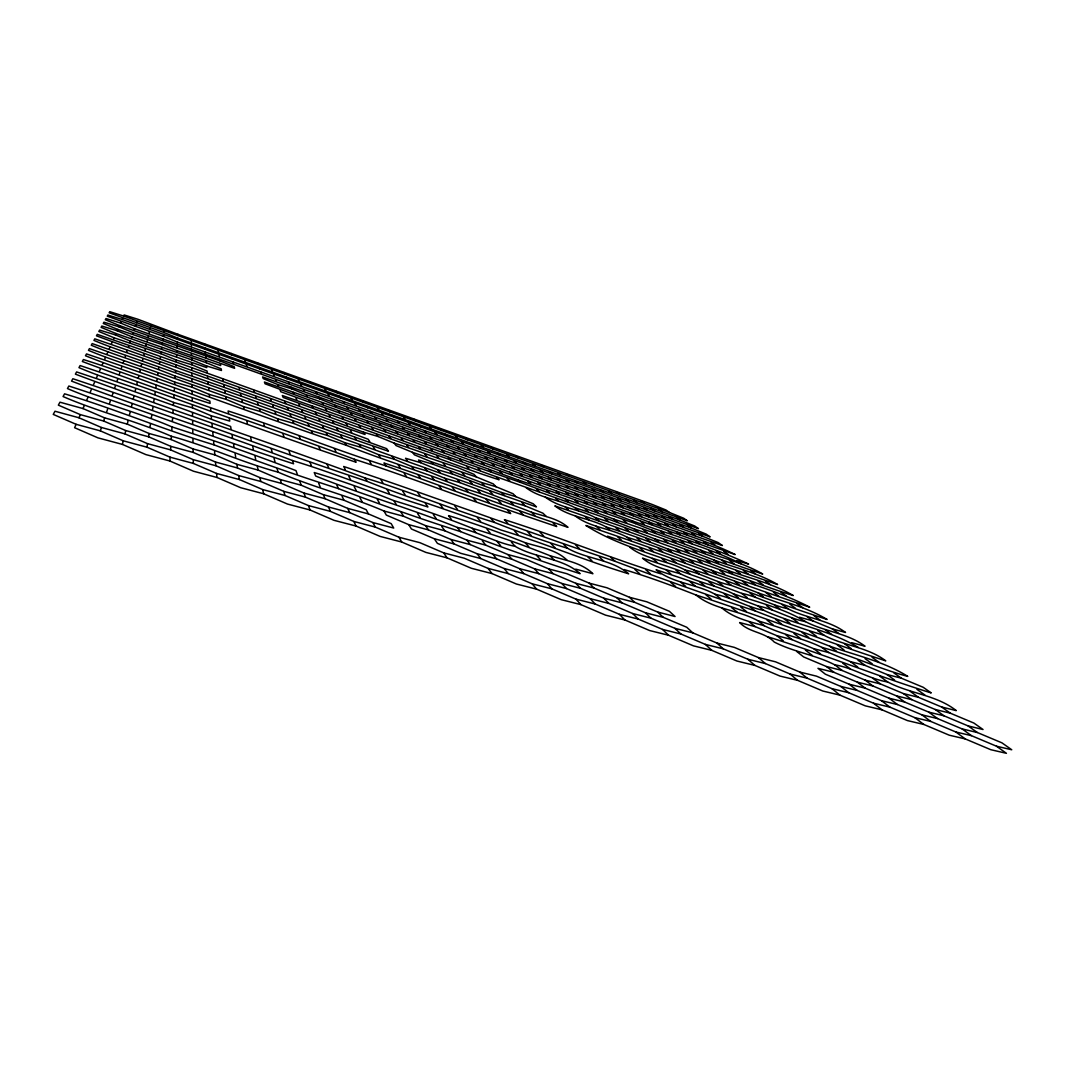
<?xml version="1.0" encoding="UTF-8"?>
<svg xmlns="http://www.w3.org/2000/svg" width="1065" height="1065" viewBox="0 0 1065 1065"><rect width="100%" height="100%" fill="white"/><g stroke="black" fill="none" stroke-linecap="round" stroke-linejoin="round"><path stroke-width="1.5" d="M170.094 457.191L193.351 463.421L216.568 473.446L239.345 479.516L262.682 489.567L284.994 495.478L308.451 505.582L330.296 511.333L353.886 521.464L375.266 527.069L398.962 537.239L419.903 542.684L443.719 552.881L464.207 558.193L488.129 568.417L508.191 573.582L532.22 583.833L551.856 588.852L575.979 599.142L595.189 604.015L619.431 614.332L638.215 619.071L662.55 629.415L680.921 634.021L705.363 644.392L723.321 648.851L747.856 659.248L765.416 663.575L790.044 674.012L807.203 678.205L831.938 688.656L848.698 692.716L873.513 703.206L889.901 707.133L914.808 717.637L930.81 721.444L955.798 731.975L971.426 735.662L996.494 746.219L1006.425 753.314L990.823 749.707L965.263 738.924L949.261 735.196L923.794 724.44L907.407 720.579L882.033 709.836L865.246 705.842L839.952 695.139L822.766 691.012L797.579 680.335L779.979 676.062L754.885 665.412L736.874 661.006L711.873 650.382L693.435 645.843L668.554 635.246L649.69 630.56L624.902 619.99L605.612 615.171L580.918 604.627L561.188 599.662L536.614 589.145L516.445 584.033L491.977 573.556L471.356 568.284L447.007 557.834L425.92 552.415L401.691 542.005L380.152 536.427L356.029 526.043L334.011 520.319L310.022 509.975L287.537 504.078L263.654 493.774L240.69 487.717L216.941 477.453L193.484 471.223L169.854 460.999L170.094 457.191L146.997 447.207L123.274 440.817L100.31 430.859L76.094 424.309L53.25 414.405L54.994 411.236L78.956 417.773L101.441 427.491L124.938 433.881L147.529 443.639L170.56 449.869L193.284 459.667L215.862 465.738L238.693 475.562L260.818 481.487L283.769 491.351L305.442 497.129L328.513 507.02L349.746 512.651L372.923 522.569L393.717 528.054L391.188 523.634L368.397 513.902L347.749 508.404L325.065 498.7L303.991 493.055L281.413 483.39L259.913 477.599L237.455 467.961L215.516 462.024L193.164 452.425L170.786 446.341L148.554 436.783L125.737 430.553L103.611 421.021L80.341 414.631L58.349 405.139L59.959 402.197L83.003 408.574L104.663 417.893L127.267 424.123L149.047 433.482L171.212 439.565L193.098 448.951L214.85 454.888L236.843 464.3L258.183 470.104L280.281 479.556L301.195 485.214L323.401 494.693L343.915 500.217L366.227 509.722L368.397 513.902M170.56 449.869L170.786 446.341M171.212 439.565L171.425 436.291C136.054 420.928 98.446 411.915 63.075 396.553L64.566 393.824C115.007 408.947 163.491 429.661 213.919 444.797C255.028 460.599 296.536 475.243 338.484 488.649C378.767 504.131 419.424 518.509 460.533 531.608C500.004 546.771 539.848 560.896 580.132 573.702C562.36 557.581 535.376 558.366 515.021 546.278C494.919 542.618 477.533 531.115 457.431 527.481C410.771 508.604 362.326 494.906 315.679 476.028L314.242 472.554C341.226 480.648 367.691 490.206 393.877 500.63C420.515 508.591 446.621 518.083 472.474 528.346C498.779 536.161 524.526 545.586 550.046 555.704C564.61 560.203 581.77 562.679 592.925 573.729L575.712 569.136M171.824 429.98L172.024 426.932C137.864 412.168 101.614 403.329 67.468 388.565L68.852 386.023C144.334 410.318 218.112 439.472 293.567 463.794L292.396 460.506C219.323 432.497 144.614 409.146 71.555 381.11L72.859 378.741C171.438 411.449 268.46 448.591 367.026 481.327C411.117 499.099 456.832 512.238 500.936 529.997C544.069 542.977 585.524 560.802 628.63 573.795C611.496 559.231 586.748 559.271 567.485 548.249C542.697 540.794 518.415 531.901 494.346 522.382C450.735 509.137 408.734 491.205 365.109 477.972C269.032 441.962 171.452 410.185 75.389 374.148L76.6 371.938C128.306 389.124 179.639 407.323 230.652 426.466L231.105 429.248M172.397 421.048L172.57 418.212M172.916 412.714L173.089 410.052M173.409 404.913L173.568 402.424C142.603 389.218 109.935 380.857 78.97 367.638L80.115 365.561C172.583 396.486 263.667 431.285 356.109 462.237L354.432 459.281C264.173 425.454 172.583 395.368 82.338 361.514L83.403 359.557C126.109 372.843 167.391 390.136 210.098 403.422L209.885 401.106C168.882 384.705 126.495 372.178 85.493 355.763L86.505 353.926C173.568 383.254 259.421 416.002 346.471 445.343C385.61 460.985 426.013 472.993 465.152 488.635C487.61 495.558 509.642 503.639 531.515 512.238C543.829 516.285 558.166 518.455 568.004 527.335C506.261 507.073 445.742 483.244 383.972 462.995L385.903 465.884C442.547 486.945 499.485 507.18 556.715 526.576L553.174 523.128M173.875 397.591L174.021 395.248M174.314 390.709L174.46 388.512M174.727 384.239L174.86 382.162C146.544 370.207 116.791 362.3 88.475 350.345L89.433 348.614C238.826 400.307 387.088 455.168 536.441 506.887L533.285 503.812L515.966 496.676L501.602 492.509L452.558 474.058L437.728 469.745L420.595 462.663L405.539 458.27L407.549 460.945M175.113 378.115L175.232 376.158C147.702 364.589 118.814 356.815 91.284 345.233L92.189 343.596C190.595 377.889 288.735 412.927 386.635 448.645L388.459 451.201C317.011 427.238 246.694 400.12 175.232 376.158M175.485 372.351L175.592 370.487C148.807 359.264 120.731 351.636 93.946 340.401L94.798 338.843C185.23 369.768 274.624 403.555 365.029 434.48L363.498 432.164C274.81 399.122 185.137 368.876 96.462 335.821L97.274 334.357C215.37 375.293 332.506 418.918 450.588 459.88C504.77 480.555 559.91 498.527 614.106 519.201C643.247 528.866 672.135 539.289 700.837 550.219C721.524 557.754 743.676 562.906 762.726 574.022C719.581 559.964 677.433 543.004 634.274 528.959C614.771 521.331 595.149 514.076 575.167 507.819C559.604 499.325 540.208 498.527 526.07 487.717M175.832 366.879L175.938 365.122M176.151 361.701L176.258 360.037L160.895 353.7L114.101 337.791L98.845 331.495L99.617 330.097L115.366 334.903L130.449 341.133L206.783 367.651L206.637 365.974L191.607 359.797L115.979 333.505L101.108 327.368L101.841 326.036L117.19 330.762L131.9 336.82L206.33 362.726L221.201 368.823L221.48 370.5L206.637 365.974M176.471 356.788L176.564 355.204M176.763 352.116L176.857 350.611L162.253 344.607L117.776 329.418L103.265 323.454L103.957 322.189L118.921 326.809L133.285 332.706L234.62 368.33L234.247 366.746L219.896 360.862L119.48 325.544L105.315 319.726L105.981 318.528L120.571 323.054L134.589 328.805L691.292 528.08L706.175 534.111L710.129 536.906L262.602 376.93L263.201 378.594L277.805 384.572L291.65 388.805L306.294 394.796L319.966 398.962L334.663 404.98L702.94 536.414L718.223 542.604L722.363 545.533C569.456 491.79 417.36 435.745 264.426 382.015L265.052 383.773C346.311 414.072 428.436 441.948 509.696 472.234C551.204 485.906 591.821 502.134 633.329 515.806C666.783 529.944 702.807 538.331 735.17 554.572C583.514 500.87 432.044 446.608 280.774 391.747L280.015 389.91M177.043 347.669L177.136 346.245M177.309 343.436L177.402 342.065L163.477 336.38L107.272 316.172L107.898 315.027L122.142 319.473L680.136 520.119L694.673 525.99L698.454 528.653L177.402 342.065M177.562 339.402L177.655 338.098L164.037 332.533L109.136 312.791L109.735 311.686L123.647 316.052L669.486 512.505L683.677 518.229L687.284 520.772L177.655 338.098M177.815 335.542L177.895 334.29L137.811 319.234L124.139 314.947L123.647 316.052M146.997 447.207L147.529 443.639M148.554 436.783L149.047 433.482M149.992 427.105L150.445 424.043M151.323 418.106L151.749 415.244M152.575 409.719L152.974 407.043M153.733 401.878L154.106 399.375M154.824 394.529L155.184 392.173M155.863 387.62L156.182 385.41M156.821 381.124L157.127 379.047M157.727 375.013L158.019 373.043M158.592 369.236L158.858 367.385M159.404 363.777L159.657 362.02M160.163 358.599L160.416 356.935M160.895 353.7L161.135 352.116M161.587 349.04L161.813 347.536M162.253 344.607L162.466 343.183M162.878 340.387L163.078 339.029M163.477 336.38L163.664 335.076M164.037 332.533L164.223 331.295M169.854 460.999L145.905 454.609L122.408 444.411L123.274 440.817M124.938 433.881L125.737 430.553M127.267 424.123L128.013 421.034M129.437 415.057L130.13 412.182M131.461 406.617L132.1 403.928M133.351 398.723L133.95 396.22M135.109 391.348L135.681 388.991M136.773 384.425L137.292 382.215M138.33 377.929L138.823 375.839M139.795 371.805L140.261 369.835M141.166 366.027L141.618 364.177M142.47 360.569L142.896 358.812M143.708 355.404L144.108 353.753M144.88 350.518L145.253 348.947M145.998 345.872L146.344 344.381M147.05 341.466L147.383 340.041M148.048 337.272L148.381 335.914M149.007 333.265L149.313 331.974M149.925 329.458L150.218 328.22M150.791 325.823L151.07 324.639M100.31 430.859L101.441 427.491M103.611 421.021L104.663 417.893M106.686 411.875L107.658 408.987M109.535 403.382L110.441 400.68M112.198 395.461L113.05 392.945M114.687 388.059L115.486 385.69M117.017 381.124L117.762 378.9M119.2 374.614L119.906 372.524M121.264 368.49L121.916 366.52M123.207 362.712L123.82 360.862M125.031 357.268L125.617 355.524M126.762 352.116L127.321 350.465M128.399 347.243L128.932 345.672M129.957 342.624L130.449 341.133M131.421 338.231L131.9 336.82M132.832 334.064L133.285 332.706M134.163 330.083L134.589 328.805M135.441 326.303L135.841 325.078M136.653 322.682L137.039 321.524M76.094 424.309L74.603 427.704L97.953 437.861L122.408 444.411M78.956 417.773L80.341 414.631M83.003 408.574L84.281 405.659M86.758 400.027L87.956 397.325M90.245 392.08L91.364 389.55M93.52 384.651L94.559 382.282M96.569 377.702L97.541 375.479M99.431 371.179L100.35 369.102M102.12 365.055L102.986 363.098M104.65 359.291L105.462 357.454M107.046 353.86L107.805 352.116M109.296 348.734L110.014 347.084M111.426 343.875L112.118 342.318M113.449 339.269L114.101 337.791M115.366 334.903L115.979 333.505M117.19 330.762L117.776 329.418M118.921 326.809L119.48 325.544M120.571 323.054L121.104 321.843M122.142 319.473L122.661 318.315M996.494 746.219L1011.75 749.773L1001.952 742.851L977.337 732.52L962.068 728.886L937.546 718.582L921.904 714.828L897.462 704.537L881.461 700.664L857.112 690.4L840.738 686.393L816.469 676.155L799.709 672.028L775.533 661.818L758.4 657.571L734.318 647.374L716.798 642.994L692.796 632.836L674.89 628.323L650.995 618.193L632.69 613.533L608.874 603.429L590.17 598.65L566.473 588.572L547.357 583.66L523.754 573.609L504.224 568.55L480.714 558.526L460.772 553.334L437.382 543.35L434.32 538.757L411.436 528.999L408.734 524.646L386.329 515.101L383.972 511C349.387 496.024 312.684 487.131 278.098 472.154C241.795 462.343 207.728 446.089 171.425 436.291M968.098 725.917L983.035 729.512L973.903 723.068L950.26 713.164L935.31 709.516L911.733 699.638L896.45 695.871L872.954 686.02L857.325 682.132L833.922 672.308L817.947 668.314L825.362 674.198L849.191 684.223L865.193 688.163L889.102 698.214L904.744 702.048L928.733 712.112L944.029 715.826L968.098 725.917L977.337 732.52M796.687 651.434L803.609 656.932L826.533 666.557L842.149 670.484L865.166 680.122L880.436 683.956L903.533 693.608L918.483 697.322L941.633 707L956.264 710.608C936.321 694.846 909.63 693.728 887.651 681.959C869.12 679.004 853.358 667.795 834.827 664.853C815.417 654.882 793.625 652.02 774.228 642.035C764.856 631.904 748.988 632.637 739.629 622.559L755.165 626.633L776.824 635.672L792.041 639.639L813.78 648.705L828.703 652.565L850.496 661.658L865.113 665.412L886.985 674.518L901.309 678.179L923.249 687.311L931.236 692.942C876.189 675.876 822.792 653.843 767.732 636.777M434.32 538.757L454.156 543.975L477.147 553.773L496.57 558.859L519.667 568.683L538.69 573.636L561.881 583.487L580.505 588.306L603.802 598.184L622.027 602.87L645.417 612.774L663.269 617.341L686.752 627.258L692.796 632.836M408.734 524.646L428.436 529.904L450.961 539.476L470.264 544.588L492.882 554.186L511.799 559.178L534.51 568.803L553.041 573.662L575.846 583.314L593.99 588.04L616.888 597.731L634.673 602.324L657.664 612.042L675.064 616.515L669.432 611.323L646.828 601.805L629.482 597.292L606.97 587.787L589.264 583.154L566.846 573.689L548.768 568.923L526.443 559.471L507.992 554.585L485.76 545.173L466.936 540.155L444.797 530.769L425.601 525.631L403.555 516.272L383.972 511M722.137 608.155C733.812 618.193 749.733 621.72 764.284 625.727C782.748 635.099 803.396 638.041 821.874 647.413C851.175 655.095 878.492 668.687 907.779 676.395C884.11 661.538 855.874 655.414 829.688 646.162C806.138 636.937 782.469 628.03 758.213 620.908C738.511 609.846 713.657 609.566 695.964 594.989C672.268 585.67 648.412 576.804 624.023 569.535M695.964 594.989C759.718 615.53 822.034 640.291 885.761 660.859C867.722 647.081 843.879 645.803 824.137 635.339C800.787 628.403 777.969 619.843 755.285 610.951C708.212 595.362 661.485 578.774 615.064 561.308C524.153 531.036 434.613 496.729 343.676 466.483L345.34 469.652M851.601 642.648L865.06 646.242C847.567 633.036 824.55 631.718 805.459 621.627C788.965 618.512 774.628 609.1 758.134 605.998C724.4 593.098 690.426 580.918 656.08 569.802C672.934 583.474 696.47 583.86 715.174 594.323C732.134 597.505 746.871 607.17 763.818 610.365C794.57 624.556 829.222 629.908 858.27 647.427M451.44 519.494L448.551 515.633C474.511 523.381 499.938 532.673 525.125 542.657C539.356 547.17 556.316 549.447 567.179 560.31M799.469 617.234L812.914 620.882L832.351 628.896L845.543 632.464C828.57 619.79 806.338 618.432 787.847 608.701C771.792 605.559 757.774 596.52 741.719 593.391C708.917 580.864 675.876 569.003 642.501 558.153C652.978 567.179 667.529 569.948 680.508 573.875C697.442 582.289 716.226 585.297 733.159 593.698C757.348 602.404 783.494 608.075 805.459 621.627M507.672 523.274L504.397 519.64C557.008 536.321 608.195 557.141 660.793 573.849M629.681 547.157C645.603 559.724 667.555 560.336 685.128 570.041C701.183 573.25 715.254 582.182 731.296 585.391C762.979 597.505 794.889 608.967 827.119 619.471C806.019 606.731 781.178 601.153 758.067 592.832C737.007 584.605 715.84 576.697 694.22 570.121C658.09 555.051 618.845 546.412 585.883 525.484C628.044 539.649 669.925 554.625 711.58 570.268C744.195 582.196 779.034 591.075 809.706 607.183C741.946 584.592 675.29 558.766 607.503 536.188M172.024 426.932C213.759 440.298 255.067 454.901 295.99 470.61L297.242 474.125M425.334 503.279L427.93 506.953C382.175 493.135 338.164 474.311 292.396 460.506M575.233 515.926C590.21 527.561 610.817 528.267 627.325 537.332C648.252 543.789 668.78 551.417 689.188 559.391C724.267 570.294 758.147 584.632 793.225 595.535C773.19 583.66 749.76 578.308 727.928 570.401C707.932 562.6 687.83 555.105 667.329 548.781C647.134 540.887 626.806 533.352 606.091 526.935C589.864 518.003 569.549 517.297 554.825 505.875C629.415 531.115 703.007 559.245 777.583 584.499C758.054 573.023 735.276 567.765 714.029 560.044C694.526 552.442 674.917 545.147 654.935 538.93C635.233 531.249 615.41 523.9 595.229 517.603C579.427 508.977 559.751 508.178 545.387 497.182M507.539 510.215L510.694 513.596C458.15 496.783 406.976 476.082 354.432 459.281M173.568 402.424L192.419 407.842L211.243 415.763L229.76 421.088L229.334 418.478M228.509 413.42L228.11 410.957C281.16 427.997 332.866 448.844 385.903 465.884M174.86 382.162L192.073 387.234L209.259 394.409L226.206 399.402L243.472 406.59L260.166 411.489L277.499 418.691L293.927 423.511L311.326 430.739L327.501 435.465L344.967 442.721L360.902 447.353L378.421 454.622L394.103 459.188L411.689 466.47L427.132 470.943L444.771 478.252L459.974 482.645L510.401 501.615L525.125 505.835L542.95 513.197L546.292 516.445M736.86 560.656L748.615 564.064C711.327 546.425 670.804 534.949 631.958 520.705C594.07 506.487 555.983 492.815 517.683 479.782C439.446 451.107 360.995 423.005 282.332 395.514L283.13 397.445C362.02 426.373 441.123 454.688 520.426 482.378C558.619 496.729 597.012 510.494 635.632 523.621C670.351 538.357 707.866 546.904 741.413 563.904M420.595 462.663L418.492 460L433.242 464.327L481.686 482.552L495.997 486.718L513.037 493.734L515.966 496.676M363.498 432.164L378.035 436.49L394.196 443.133L396.007 445.543L412.408 452.305L414.405 454.822L431.059 461.691L476.494 477L493.268 483.896L495.997 486.718M412.408 452.305L457.457 467.508L473.978 474.298L476.494 477M496.436 477.12L499.086 479.769C463.754 468.587 429.528 454.316 394.196 443.133M175.592 370.487C240.051 392.719 304.244 415.643 368.197 439.246L369.821 441.695M177.895 334.29L652.02 504.384L666.024 510.029L669.486 512.505M176.258 360.037L191.687 364.723L207.103 371.073L207.262 372.83M176.857 350.611L220.668 365.561L220.402 363.977M676.541 517.537L680.136 520.119M687.511 525.391L691.292 528.08M698.999 533.592L702.94 536.414M711.021 542.192L715.161 545.147M723.628 551.204L727.967 554.293M750.758 570.587L755.551 574.008M765.376 581.037L770.421 584.645M780.778 592.047L786.103 595.841M797.033 603.655L802.637 607.662M814.193 615.916L820.13 620.163M832.351 628.896L838.634 633.395M872.022 657.251L879.118 662.323M893.748 672.787L901.309 678.179M916.912 689.335L924.966 695.099M941.633 707L950.26 713.164M658.756 509.256L662.19 511.746M669.219 516.845L672.814 519.44M680.176 524.765L683.93 527.495M691.638 533.072L695.578 535.921M703.645 541.765L707.772 544.748M716.239 550.885L720.566 554.026M729.458 560.456L734.011 563.758M743.37 570.52L748.163 573.995M758 581.131L763.059 584.778M773.43 592.3L778.768 596.16M789.724 604.095L795.355 608.168M806.951 616.568L812.914 620.882M825.189 629.774L831.512 634.354M844.532 643.779L851.255 648.638M865.1 658.676L872.235 663.841M886.985 674.518L894.6 680.042M910.335 691.438L918.483 697.322M935.31 709.516L944.029 715.826M962.068 728.886L971.426 735.662M641.316 501.136L644.591 503.545M651.301 508.458L654.722 510.974M661.724 516.126L665.319 518.748M672.641 524.14L676.395 526.882M684.076 532.527L688.003 535.415M696.057 541.326L700.184 544.348M708.638 550.552L712.964 553.733M721.857 560.257L726.41 563.598M735.755 570.467L740.561 573.982M750.412 581.21L755.471 584.925M765.868 592.566L771.206 596.48M782.189 604.547L787.847 608.701M817.787 630.68L824.137 635.339M837.236 644.951L843.986 649.903M857.924 660.14L865.113 665.412M879.97 676.328L887.651 681.959M903.533 693.608L911.733 699.638M928.733 712.112L937.546 718.582M955.798 731.975L965.263 738.924M633.728 500.257L636.99 502.68M643.659 507.646L647.067 510.188M654.043 515.38L657.624 518.043M664.919 523.487L668.66 526.27M676.328 531.968L680.242 534.883M688.283 540.874L692.396 543.935M700.837 550.219L705.163 553.441M714.029 560.044L718.582 563.438M727.928 570.401L732.733 573.968M742.585 581.304L747.657 585.084M758.067 592.832L763.419 596.813M774.428 605.013L780.086 609.233M791.761 617.913L797.765 622.386M810.145 631.612L816.522 636.364M829.688 646.162L836.478 651.221M850.496 661.658L857.738 667.049M872.701 678.192L880.436 683.956M896.45 695.871L904.744 702.048M921.904 714.828L930.81 721.444M616.489 492.203L619.59 494.546M625.954 499.352L629.189 501.801M635.832 506.82L639.226 509.376M646.175 514.635L649.73 517.31M656.999 522.822L660.726 525.631M668.354 531.395L672.268 534.35M680.282 540.408L684.382 543.509M692.809 549.873L697.122 553.134M705.989 559.831L710.541 563.279M719.873 570.334L724.679 573.955M734.53 581.41L739.603 585.231M750.026 593.112L755.378 597.159M766.414 605.492L772.085 609.792M783.787 618.632L789.817 623.185M802.238 632.57L808.641 637.416M821.874 647.413L828.703 652.565M842.801 663.229L850.083 668.74M865.166 680.122L872.954 686.02M889.102 698.214L897.462 704.537M914.808 717.637L923.794 724.44M608.581 491.205L611.669 493.574M617.98 498.42L621.215 500.896M627.804 505.955L631.186 508.551M638.095 513.863L641.636 516.565M648.878 522.13L652.579 524.978M660.18 530.809L664.081 533.805M672.068 539.928L676.155 543.07M684.555 549.513L688.869 552.828M697.708 559.618L702.248 563.105M711.58 570.268L716.372 573.942M726.223 581.503L731.296 585.391M741.719 593.391L747.084 597.518M758.134 605.998L763.818 610.365M775.546 619.364L781.59 623.997M794.064 633.569L800.494 638.507M813.78 648.705L820.636 653.977M834.827 664.853L842.149 670.484M857.325 682.132L865.193 688.163M881.461 700.664L889.901 707.133M591.568 483.23L594.496 485.507M600.487 490.193L603.549 492.576M609.819 497.462L613.027 499.964M619.577 505.09L622.932 507.699M629.801 513.064L633.329 515.806M640.531 521.424L644.219 524.313M651.78 530.21L655.667 533.232M663.615 539.436L667.688 542.618M676.062 549.154L680.362 552.509M689.188 559.391L693.714 562.919M703.033 570.188L707.826 573.928M717.664 581.61L722.736 585.564M733.159 593.698L738.524 597.878M749.587 606.504L755.285 610.951M767.026 620.123L773.084 624.849M785.597 634.607L792.041 639.639M805.393 650.049L812.275 655.428M826.533 666.557L833.922 672.308M849.191 684.223L857.112 690.4M873.513 703.206L882.033 709.836M583.34 482.126L586.256 484.429M592.193 489.141L595.229 491.564M601.445 496.49L604.627 499.019M611.137 504.184L614.478 506.834M621.294 512.252L624.796 515.021M631.958 520.705L635.632 523.621M643.154 529.585L647.014 532.646M654.935 538.93L658.995 542.165M667.329 548.781L671.616 552.176M680.415 559.152L684.928 562.746M694.22 570.121L698.999 573.915M708.837 581.716L713.896 585.737M724.307 594.004L729.685 598.264M740.747 607.037L746.445 611.563M758.213 620.908L764.284 625.727M776.824 635.672L783.294 640.811M840.738 686.393L848.698 692.716M566.527 474.218L569.282 476.441M574.927 480.994L577.802 483.324M583.687 488.076L586.709 490.512M592.872 495.491L596.027 498.047M602.484 503.266L605.785 505.928M612.561 511.413L616.036 514.209M623.145 519.96L626.792 522.915M634.274 528.959L638.121 532.047M645.989 538.411L650.036 541.686M658.33 548.395L662.603 551.83M671.363 558.912L675.862 562.56M685.128 570.041L689.907 573.902M699.718 581.823L704.764 585.91M715.174 594.323L720.539 598.65M731.602 607.596L737.3 612.202M749.081 621.72L755.165 626.633M831.938 688.656L839.952 695.139M557.993 472.993L560.722 475.243M566.287 479.836L569.136 482.179M574.98 486.985L577.962 489.434M584.073 494.466L587.188 497.049M593.591 502.321L596.879 505.01M603.589 510.548L607.037 513.383M614.106 519.201L617.727 522.183M625.155 528.293L628.962 531.435M636.79 537.878L640.811 541.193M649.064 547.996L653.311 551.484M662.044 558.672L666.53 562.36M675.756 569.961L680.508 573.875M690.293 581.943L695.339 586.083M705.736 594.643L711.087 599.062M799.709 672.028L807.203 678.205M541.393 465.165L543.975 467.322M549.247 471.755L551.936 474.018M557.448 478.651L560.27 481.021M566.034 485.866L568.99 488.342M575.033 493.414L578.122 496.01M584.472 501.349L587.72 504.078M594.377 509.669L597.798 512.531M604.8 518.415L608.381 521.437M615.756 527.628L619.55 530.809M627.325 537.332L631.319 540.687M639.519 547.583L643.739 551.124M652.419 558.419L656.879 562.16M666.078 569.881L670.817 573.862M680.562 582.049L685.594 586.283M790.044 674.012L797.579 680.335M532.527 463.834L535.069 466.017M540.274 470.477L542.937 472.767M548.382 477.426L551.164 479.822M556.862 484.708L559.777 487.211M565.755 492.336L568.817 494.959M575.1 500.35L578.308 503.106M584.898 508.751L588.279 511.653M595.229 517.603L598.783 520.665M606.091 526.935L609.846 530.157M617.567 536.76L621.521 540.168M670.511 582.182L675.516 586.469M758.4 657.571L765.416 663.575M516.152 456.073L518.548 458.176M523.447 462.476L525.964 464.673M531.089 469.172L533.711 471.476M539.076 476.188L541.832 478.598M547.45 483.523L550.339 486.053M556.236 491.231L559.258 493.88M565.462 499.312L568.643 502.108M575.167 507.819L578.508 510.761M585.377 516.778L588.905 519.866M596.134 526.216L599.861 529.478M645.749 569.722L650.435 573.822M747.856 659.248L754.885 665.412M506.953 454.635L509.323 456.752M514.142 461.092L516.618 463.302M521.664 467.828L524.246 470.158M529.545 474.897L532.247 477.333M537.798 482.312L540.634 484.868M546.452 490.086L549.447 492.762M555.557 498.26L558.699 501.082M565.142 506.86L568.444 509.829M635.073 569.629L639.719 573.809M716.798 642.994L723.321 648.851M490.792 446.941L493.015 448.991M497.541 453.157L499.871 455.288M504.61 459.654L507.033 461.89M511.999 466.457L514.541 468.8M519.747 473.592L522.409 476.042M527.867 481.061L530.676 483.643M536.401 488.915L539.343 491.631M610.724 557.314L615.064 561.308M705.363 644.392L711.873 650.382M481.274 445.396L483.457 447.446M487.903 451.653L490.18 453.797M494.826 458.19L497.209 460.439M502.081 465.046L504.584 467.415M509.696 472.234L512.318 474.71M517.683 479.782L520.426 482.378M599.422 557.008L603.709 561.069M657.664 612.042L663.269 617.341M674.89 628.323L680.921 634.021M465.325 437.782L467.362 439.752M471.529 443.799L473.659 445.876M478.012 450.096L480.235 452.266M484.801 456.699L487.131 458.962M491.91 463.608L494.36 465.977M499.365 470.85L501.935 473.353M507.206 478.465L509.909 481.1M575.499 544.827L579.48 548.701M587.72 556.702L591.967 560.829M629.482 597.292L634.673 602.324M645.417 612.774L650.995 618.193M662.55 629.415L668.554 635.246M455.487 436.118L457.471 438.101M461.544 442.175L463.621 444.251M467.868 448.511L470.051 450.695M474.511 455.154L476.787 457.444M481.46 462.117L483.856 464.513M488.768 469.425L491.285 471.955M522.01 502.733L525.125 505.835M531.515 512.238L534.803 515.527M563.545 544.308L567.485 548.249M616.888 597.731L622.027 602.87M632.69 613.533L638.215 619.071M439.765 428.569L441.616 430.486M445.396 434.4L447.34 436.41M451.294 440.497L453.317 442.601M457.471 446.887L459.587 449.084M463.941 453.57L466.164 455.873M470.73 460.599L473.073 463.009M477.865 467.974L480.315 470.517M501.602 492.509L504.477 495.491M510.401 501.615L513.45 504.757M519.72 511.24L522.942 514.581M540.048 532.274L543.683 536.028M551.191 543.776L555.051 547.783M589.264 583.154L593.99 588.04M603.802 598.184L608.874 603.429M619.431 614.332L624.902 619.99M429.581 426.785L431.378 428.716M435.066 432.656L436.943 434.666M440.79 438.78L442.76 440.897M446.794 445.21L448.858 447.42M453.091 451.946L455.261 454.276M459.707 459.028L461.984 461.464M466.656 466.47L469.053 469.026M481.686 482.552L484.349 485.4M489.82 491.258L492.642 494.267M498.42 500.47L501.402 503.652M527.468 531.541L531.022 535.349M550.046 555.704L554.093 560.044M575.846 583.314L580.505 588.306M590.17 598.65L595.189 604.015M414.085 419.33L415.749 421.181M419.157 424.962L420.901 426.892M424.456 430.859L426.28 432.883M430.02 437.023L431.924 439.153M435.838 443.493L437.848 445.716M441.948 450.282L444.052 452.625M448.378 457.418L450.588 459.88M462.25 472.82L464.699 475.549M469.745 481.154L472.341 484.043M477.679 489.967L480.422 493.015M486.066 499.285L488.968 502.507M514.435 530.783L517.923 534.657M525.125 542.657L528.852 546.798M536.547 555.344L540.527 559.764M548.768 568.923L553.041 573.662M561.881 583.487L566.473 588.572M575.979 599.142L580.918 604.627M403.568 417.427L405.179 419.291M408.467 423.085L410.145 425.028M413.593 429.009L415.35 431.045M418.958 435.226L420.808 437.356M424.589 441.735L426.532 443.972M430.5 448.565L432.536 450.921M436.717 455.753L438.873 458.243M443.266 463.328L445.529 465.938M450.176 471.302L452.558 474.058M457.457 479.729L459.974 482.645M465.152 488.635L467.828 491.711M473.313 498.061L476.135 501.322M491.151 518.682L494.346 522.382M511.386 542.072L515.021 546.278M534.51 568.803L538.69 573.636M547.357 583.66L551.856 588.852M388.286 410.038L389.763 411.822M392.785 415.483L394.343 417.347M397.498 421.168L399.122 423.124M402.437 427.132L404.128 429.168M407.602 433.375L409.386 435.518M413.034 439.925L414.911 442.175M418.745 446.807L420.702 449.19M424.735 454.063L426.812 456.552M431.059 461.691L433.242 464.327M437.728 469.745L440.031 472.527M444.771 478.252L447.22 481.194M452.226 487.251L454.808 490.366M477.453 517.697L480.555 521.451M486.958 529.185L490.273 533.192M497.115 541.459L500.656 545.733M507.992 554.585L511.799 559.178M519.667 568.683L523.754 573.609M532.22 583.833L536.614 589.145M377.436 408.028L378.847 409.812M381.749 413.486L383.227 415.363M386.262 419.197L387.806 421.168M390.988 425.188L392.612 427.251M395.954 431.471L397.658 433.628M401.159 438.061L402.956 440.338M406.644 444.997L408.534 447.393M424.908 468.134L427.132 470.943M431.698 476.721L434.054 479.703M438.887 485.826L441.376 488.981M454.622 505.755L457.444 509.323M472.474 528.346L475.682 532.407M482.325 540.82L485.76 545.173M492.882 554.186L496.57 558.859M504.224 568.55L508.191 573.582M362.38 400.72L363.671 402.437M366.32 405.951L367.665 407.762M370.42 411.436L371.831 413.327M374.734 417.174L376.211 419.157M379.247 423.191L380.791 425.268M383.972 429.514L385.61 431.684M388.951 436.157L390.669 438.447M411.689 466.47L413.819 469.306M418.199 475.15L420.462 478.158M440.231 504.544L442.947 508.151M457.431 527.481L460.533 531.608M466.936 540.155L470.264 544.588M477.147 553.773L480.714 558.526M488.129 568.417L491.977 573.556M351.197 398.576L352.409 400.307M354.911 403.835L356.189 405.645M358.812 409.333L360.143 411.236M362.899 415.11L364.297 417.094M367.172 421.154L368.65 423.231M371.672 427.504L373.229 429.701M376.411 434.187L378.035 436.49M392.186 456.472L394.103 459.188M398.057 464.753L400.081 467.628M404.261 473.539L406.417 476.574M417.866 492.736L420.302 496.184M433.295 514.541L436.078 518.455M441.815 526.563L444.797 530.769M450.961 539.476L454.156 543.975M336.367 391.348L337.472 393.012M339.722 396.393L340.867 398.124M343.223 401.665L344.421 403.475M346.897 407.189L348.149 409.08M350.744 412.98L352.062 414.964M354.778 419.051L356.176 421.141M359.025 425.441L360.489 427.637M373.163 446.728L374.88 449.31M378.421 454.622L380.232 457.364M402.783 491.298L405.099 494.786M417.48 513.397L420.129 517.377M425.601 525.631L428.436 529.904M443.719 552.881L447.007 557.834M324.838 389.098L325.863 390.748M327.953 394.143L329.032 395.887M331.228 399.428L332.36 401.252M334.663 404.98L335.848 406.883M338.257 410.784L339.495 412.794M342.038 416.894L343.343 418.998M346.019 423.324L347.39 425.534M350.199 430.087L351.65 432.417M354.618 437.222L356.149 439.685M359.278 444.757L360.902 447.353M369.448 461.158L371.259 464.087M380.884 479.649L382.934 482.964M387.167 489.794L389.351 493.335M393.877 500.63L396.207 504.411M401.052 512.225L403.555 516.272M310.248 381.949L311.153 383.533M313.004 386.781L313.962 388.445M315.892 391.84L316.891 393.584M318.928 397.139L319.966 398.962M322.109 402.703L323.201 404.62M325.437 408.547L326.582 410.558M328.939 414.671L330.15 416.788M332.639 421.141L333.904 423.364M336.527 427.944L337.871 430.287M340.627 435.119L342.051 437.609M344.967 442.721L346.471 445.343M365.109 477.972L367.026 481.327M377.25 499.232L379.446 503.066M398.962 537.239L401.691 542.005M298.36 379.566L299.185 381.163M300.889 384.412L301.754 386.076M303.525 389.484L304.43 391.228M306.294 394.796L307.252 396.619M309.209 400.373L310.208 402.29M312.258 406.231L313.31 408.254M315.48 412.395L316.585 414.525M318.861 418.891L320.033 421.128M322.429 425.734L323.667 428.103M326.196 432.962L327.501 435.465M334.423 448.724L335.888 451.533M348.761 476.228L350.531 479.623M354.192 486.638L356.083 490.259M359.997 497.781L362.02 501.668M372.923 522.569L375.266 527.069M284.009 372.497L284.714 374.015M286.179 377.13L286.924 378.727M288.455 381.976L289.227 383.64M290.838 387.061L291.65 388.805M293.328 392.386L294.193 394.223M295.95 397.977L296.855 399.907M298.719 403.861L299.664 405.885M301.621 410.052L302.62 412.182M304.683 416.575L305.735 418.825M307.905 423.457L309.023 425.84M311.326 430.739L312.511 433.255M318.768 446.621L320.099 449.457M327.181 464.553L328.699 467.775M336.753 484.961L338.484 488.649M342.065 496.263L343.915 500.217M347.749 508.404L349.746 512.651M353.886 521.464L356.029 526.043M271.761 369.994L272.4 371.525M273.692 374.627L274.344 376.225M275.702 379.486L276.381 381.15M277.805 384.572L278.524 386.315M284.781 401.412L285.62 403.449M287.35 407.629L288.242 409.772M290.066 414.192L291.011 416.455M292.942 421.114L293.927 423.511M299.185 436.211L300.303 438.9M310.101 462.569L311.446 465.818M318.661 483.23L320.206 486.958M323.401 494.693L325.065 498.7M328.513 507.02L330.296 511.333M257.65 363.005L258.169 364.47M259.221 367.438L259.767 368.956M260.872 372.071L261.444 373.669M270.443 398.909L271.162 400.946M272.667 405.139L273.425 407.296M275.01 411.729L275.822 414.005M277.499 418.691L278.351 421.101M282.904 433.894L283.876 436.61M289.028 451.067L290.119 454.143M299.851 481.433L301.195 485.214M303.991 493.055L305.442 497.129M308.451 505.582L310.022 509.975M245.057 360.383L245.483 361.834M246.361 364.816L246.814 366.333M253.923 390.376L254.495 392.319M255.68 396.313L256.292 398.363M257.53 402.583L258.169 404.74M259.487 409.2L260.166 411.489M263.747 423.617L264.506 426.2M271.202 448.818L272.121 451.933M274.024 458.363L275.01 461.691M277.046 468.587L278.098 472.154M280.281 479.556L281.413 483.39M283.769 491.351L284.994 495.478M231.185 353.487L231.504 354.871M232.157 357.694L232.489 359.145M233.182 362.113L233.528 363.631M239.106 387.7L239.558 389.657M240.477 393.651L240.956 395.714M241.928 399.934L242.434 402.117M243.472 406.59L244.005 408.88M246.827 421.088L247.426 423.684M250.621 437.475L251.313 440.417M252.711 446.501L253.443 449.643M254.948 456.153L255.733 459.508M257.344 466.483L258.183 470.104M259.913 477.599L260.818 481.487M262.682 489.567L263.654 493.774M218.232 350.731L218.458 352.116M218.924 354.938L219.164 356.389M219.643 359.358L219.896 360.862M222.918 379.286L223.224 381.137M223.836 384.944L224.156 386.901M224.822 390.908L225.154 392.972M225.847 397.218L226.206 399.402M232.05 434.986L232.529 437.955M233.541 444.092L234.06 447.26M235.139 453.836L235.698 457.244M236.843 464.3L237.455 467.961M238.693 475.562L239.345 479.516M204.6 343.915L204.72 345.22M204.959 347.922L205.092 349.293M205.359 352.116L205.492 353.553M205.758 356.522L205.904 358.026M206.184 361.128L206.33 362.726M207.595 376.438L207.768 378.301M208.128 382.109L208.301 384.066M208.673 388.086L208.873 390.149M209.259 394.409L209.459 396.593M210.537 408.214L210.763 410.677M211.243 415.763L211.482 418.385M211.975 423.817L212.241 426.612M212.774 432.403L213.053 435.399M213.626 441.589L213.919 444.797M214.531 451.44L214.85 454.888M215.516 462.024L215.862 465.738M216.568 473.446L216.941 477.453M191.287 341.04L191.314 342.344M191.354 345.033L191.38 346.405M191.434 349.214L191.447 350.651M191.5 353.607L191.527 355.111M191.58 358.213L191.607 359.797M191.66 363.045L191.687 364.723M191.74 368.144L191.78 369.901M191.833 373.509L191.873 375.373M191.926 379.18L191.966 381.137M192.033 385.171L192.073 387.234M192.139 391.507L192.179 393.704M192.246 398.23L192.286 400.56M192.366 405.366L192.419 407.842M192.499 412.967L192.539 415.603M192.632 421.061L192.685 423.883M192.778 429.714L192.832 432.736M192.938 438.993L192.991 442.228M193.098 448.951L193.164 452.425M193.284 459.667L193.351 463.421"/></g></svg>
